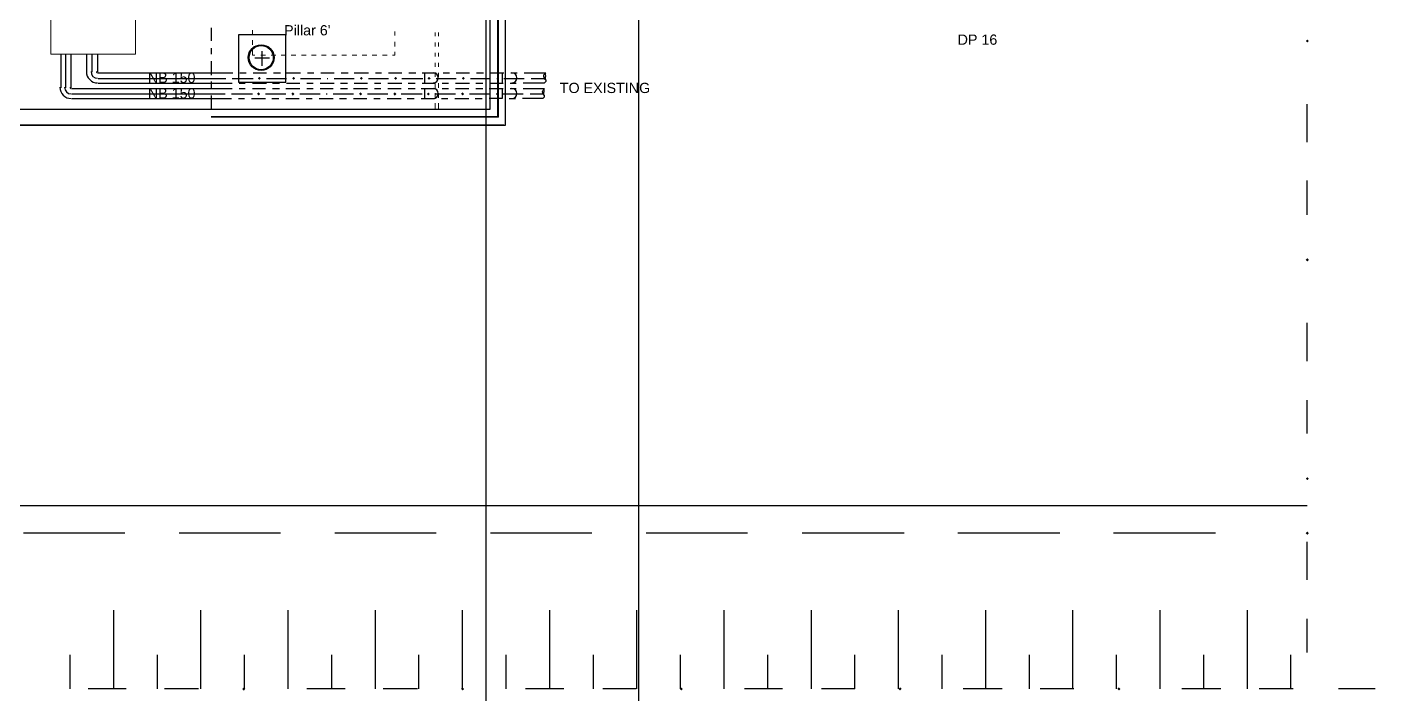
# Model space of a CAD drawing. Header units: millimetres. Extents: x -59 to 47, y 152 to 919.
# Drawn here: x -0.12 to 22.08, y 587.59 to 598.57 of the extents above; entities that cross this region are included whole.
import ezdxf

# ---------------------------------------------------------------- set-up
doc = ezdxf.new("R2010")
doc.units = ezdxf.units.MM
for name, color, linetype in [('PDF_014408$_centre_Pen_No__4', 7, 'Continuous'), ('PDF_014408$_ps_$PIPING$REFRIGERANT$PIPING_Pen_No__4', 7, 'Continuous'), ('PDF_014408$A$roof_Pen_No__4', 7, 'Continuous'), ('PDF_014408$A$walls.inside_Pen_No__4', 7, 'Continuous'), ('PDF_014408$A$walls.outside_Pen_No__4', 7, 'Continuous'), ('PDF_014408$BL', 7, 'Continuous'), ('PDF_014408$EQ', 7, 'Continuous'), ('PDF_014408$PL-STAIR', 7, 'Continuous'), ('PDF_014408$WA-COL', 7, 'Continuous'), ('PDF_014408$WA-EXT', 7, 'Continuous'), ('PDF_Text', 7, 'Continuous')]:
    doc.layers.add(name, color=color, linetype=linetype)
doc.styles.add('PDF ArialMT', font='arial.ttf')

msp = doc.modelspace()

# ---------------------------------------------------------------- hatches: boundary and pattern name
at = {"layer": 'PDF_014408$_centre_Pen_No__4', "transparency": 33554559}
for points in [[(3.71, 597.75), (3.697, 597.737), (3.684, 597.724), (3.697, 597.712), (3.71, 597.699), (3.723, 597.712), (3.736, 597.724), (3.723, 597.737)], [(4.274, 597.75), (4.261, 597.737), (4.249, 597.724), (4.261, 597.712), (4.274, 597.699), (4.287, 597.712), (4.3, 597.724), (4.287, 597.737)], [(5.39, 597.75), (5.377, 597.737), (5.364, 597.724), (5.377, 597.712), (5.39, 597.699), (5.403, 597.712), (5.415, 597.724), (5.403, 597.737)], [(5.954, 597.75), (5.941, 597.737), (5.928, 597.724), (5.941, 597.712), (5.954, 597.699), (5.967, 597.712), (5.98, 597.724), (5.967, 597.737)], [(6.505, 597.75), (6.493, 597.737), (6.48, 597.724), (6.493, 597.712), (6.505, 597.699), (6.518, 597.712), (6.531, 597.724), (6.518, 597.737)], [(7.07, 597.75), (7.057, 597.737), (7.044, 597.724), (7.057, 597.712), (7.07, 597.699), (7.082, 597.712), (7.095, 597.724), (7.082, 597.737)], [(3.697, 597.494), (3.684, 597.481), (3.672, 597.468), (3.684, 597.455), (3.697, 597.442), (3.71, 597.455), (3.723, 597.468), (3.71, 597.481)], [(4.261, 597.494), (4.249, 597.481), (4.236, 597.468), (4.249, 597.455), (4.261, 597.442), (4.274, 597.455), (4.287, 597.468), (4.274, 597.481)], [(5.377, 597.494), (5.364, 597.481), (5.351, 597.468), (5.364, 597.455), (5.377, 597.442), (5.39, 597.455), (5.403, 597.468), (5.39, 597.481)], [(5.941, 597.494), (5.928, 597.481), (5.916, 597.468), (5.928, 597.455), (5.941, 597.442), (5.954, 597.455), (5.967, 597.468), (5.954, 597.481)], [(6.493, 597.494), (6.48, 597.481), (6.467, 597.468), (6.48, 597.455), (6.493, 597.442), (6.505, 597.455), (6.518, 597.468), (6.505, 597.481)], [(7.057, 597.494), (7.044, 597.481), (7.031, 597.468), (7.044, 597.455), (7.057, 597.442), (7.07, 597.455), (7.082, 597.468), (7.07, 597.481)]]:
    msp.add_hatch(color=256, dxfattribs=at).paths.add_polyline_path(points)
at = {"layer": 'PDF_014408$A$walls.outside_Pen_No__4', "transparency": 33554559}
for points in [[(20.969, 598.365), (20.956, 598.353), (20.943, 598.34), (20.956, 598.327), (20.969, 598.314), (20.982, 598.327), (20.994, 598.34), (20.982, 598.353)], [(20.969, 594.762), (20.956, 594.75), (20.943, 594.737), (20.956, 594.724), (20.969, 594.711), (20.982, 594.724), (20.994, 594.737), (20.982, 594.75)], [(20.969, 591.159), (20.956, 591.147), (20.943, 591.134), (20.956, 591.121), (20.969, 591.108), (20.982, 591.121), (20.994, 591.134), (20.982, 591.147)], [(20.969, 590.262), (20.956, 590.249), (20.943, 590.236), (20.956, 590.223), (20.969, 590.211), (20.982, 590.223), (20.994, 590.236), (20.982, 590.249)], [(3.454, 587.697), (3.441, 587.685), (3.428, 587.672), (3.441, 587.659), (3.454, 587.646), (3.467, 587.659), (3.479, 587.672), (3.467, 587.685)], [(7.057, 587.697), (7.044, 587.685), (7.031, 587.672), (7.044, 587.659), (7.057, 587.646), (7.07, 587.659), (7.082, 587.672), (7.07, 587.685)], [(10.66, 587.697), (10.647, 587.685), (10.634, 587.672), (10.647, 587.659), (10.66, 587.646), (10.673, 587.659), (10.685, 587.672), (10.673, 587.685)], [(14.263, 587.697), (14.25, 587.685), (14.237, 587.672), (14.25, 587.659), (14.263, 587.646), (14.276, 587.659), (14.288, 587.672), (14.276, 587.685)], [(17.866, 587.697), (17.853, 587.685), (17.84, 587.672), (17.853, 587.659), (17.866, 587.646), (17.879, 587.659), (17.891, 587.672), (17.879, 587.685)]]:
    msp.add_hatch(color=256, dxfattribs=at).paths.add_polyline_path(points)

# ---------------------------------------------------------------- linework, layer by layer
for p, q in [((7.447, 490.713), (7.447, 822.726)), ((9.959, 470.773), (9.959, 662.318))]:
    msp.add_line(p, q)
at = {"layer": 'PDF_014408$_centre_Pen_No__4', "lineweight": 25}
for points in [[(0.517, 598.122), (0.517, 597.57)], [(0.953, 598.122), (0.953, 597.827)], [(1.056, 597.724), (2.915, 597.724), (3.159, 597.724)], [(3.261, 597.724), (3.608, 597.724)], [(3.826, 597.724), (4.159, 597.724)], [(4.39, 597.724), (4.723, 597.724)], [(4.826, 597.724), (4.838, 597.724)], [(4.941, 597.724), (5.274, 597.724)], [(5.505, 597.724), (5.839, 597.724)], [(6.057, 597.724), (6.403, 597.724)], [(6.621, 597.724), (6.954, 597.724)], [(7.185, 597.724), (7.518, 597.724)], [(7.621, 597.724), (7.634, 597.724)], [(7.736, 597.724), (8.07, 597.724)], [(8.185, 597.724), (8.429, 597.724)], [(0.62, 597.468), (2.915, 597.468), (3.146, 597.468)], [(3.249, 597.468), (3.595, 597.468)], [(3.813, 597.468), (4.146, 597.468)], [(4.377, 597.468), (4.71, 597.468)], [(4.813, 597.468), (4.826, 597.468)], [(4.928, 597.468), (5.262, 597.468)], [(5.492, 597.468), (5.826, 597.468)], [(6.044, 597.468), (6.39, 597.468)], [(6.608, 597.468), (6.941, 597.468)], [(7.172, 597.468), (7.505, 597.468)], [(7.608, 597.468), (7.621, 597.468)], [(7.723, 597.468), (8.057, 597.468)], [(8.172, 597.468), (8.403, 597.468)]]:
    msp.add_lwpolyline(points, dxfattribs=at)
for centre in [(1.047, 597.835), (0.611, 597.578)]:
    msp.add_arc(centre, 0.109, 180, 270, dxfattribs=at)
at = {"layer": 'PDF_014408$_ps_$PIPING$REFRIGERANT$PIPING_Pen_No__4', "lineweight": 25}
for points in [[(0.44, 598.122), (0.44, 597.57)], [(0.607, 598.122), (0.607, 597.57)], [(0.864, 598.122), (0.864, 597.827)], [(1.043, 598.122), (1.043, 597.827)], [(1.056, 597.814), (2.915, 597.814), (3.274, 597.814)], [(3.39, 597.814), (3.492, 597.814)], [(3.608, 597.814), (3.826, 597.814)], [(3.941, 597.814), (4.056, 597.814)], [(4.159, 597.814), (4.39, 597.814)], [(4.505, 597.814), (4.608, 597.814)], [(4.723, 597.814), (4.941, 597.814)], [(5.056, 597.814), (5.172, 597.814)], [(5.274, 597.814), (5.505, 597.814)], [(5.621, 597.814), (5.723, 597.814)], [(5.839, 597.814), (6.057, 597.814)], [(6.172, 597.814), (6.287, 597.814)], [(6.39, 597.814), (6.621, 597.814)], [(6.428, 597.814), (6.428, 597.647)], [(6.736, 597.814), (6.839, 597.814)], [(6.954, 597.814), (7.172, 597.814)], [(7.288, 597.814), (7.403, 597.814)], [(7.505, 597.814), (7.736, 597.814)], [(7.711, 597.814), (7.711, 597.647)], [(7.852, 597.814), (7.954, 597.814)], [(8.07, 597.814), (8.429, 597.814), (8.39, 597.776), (8.39, 597.763), (8.403, 597.724), (8.429, 597.699), (8.429, 597.673), (8.403, 597.647), (8.057, 597.647)], [(0.62, 597.558), (2.915, 597.558), (3.261, 597.558)], [(1.056, 597.647), (2.915, 597.647), (3.261, 597.647)], [(3.377, 597.647), (3.479, 597.647)], [(3.377, 597.558), (3.479, 597.558)], [(3.595, 597.647), (3.826, 597.647)], [(3.595, 597.558), (3.813, 597.558)], [(3.928, 597.647), (4.044, 597.647)], [(3.928, 597.558), (4.044, 597.558)], [(4.146, 597.558), (4.377, 597.558)], [(4.159, 597.647), (4.377, 597.647)], [(4.492, 597.647), (4.595, 597.647)], [(4.492, 597.558), (4.595, 597.558)], [(4.71, 597.647), (4.941, 597.647)], [(4.71, 597.558), (4.928, 597.558)], [(5.044, 597.647), (5.159, 597.647)], [(5.044, 597.558), (5.159, 597.558)], [(5.262, 597.558), (5.492, 597.558)], [(5.274, 597.647), (5.492, 597.647)], [(5.608, 597.647), (5.71, 597.647)], [(5.608, 597.558), (5.71, 597.558)], [(5.826, 597.647), (6.057, 597.647)], [(5.826, 597.558), (6.044, 597.558)], [(6.159, 597.647), (6.275, 597.647)], [(6.159, 597.558), (6.275, 597.558)], [(6.377, 597.558), (6.608, 597.558)], [(6.39, 597.647), (6.608, 597.647)], [(6.428, 597.558), (6.428, 597.391)], [(6.723, 597.647), (6.826, 597.647)], [(6.723, 597.558), (6.826, 597.558)], [(6.941, 597.647), (7.172, 597.647)], [(6.941, 597.558), (7.159, 597.558)], [(7.275, 597.647), (7.39, 597.647)], [(7.275, 597.558), (7.39, 597.558)], [(7.711, 597.558), (7.711, 597.391), (7.493, 597.391)], [(7.493, 597.558), (7.723, 597.558)], [(7.505, 597.647), (7.723, 597.647)], [(7.839, 597.647), (7.941, 597.647)], [(7.839, 597.558), (7.941, 597.558)], [(8.057, 597.558), (8.403, 597.558), (8.377, 597.519), (8.365, 597.506), (8.377, 597.468), (8.403, 597.442), (8.403, 597.417), (8.377, 597.391), (8.044, 597.391)], [(0.62, 597.391), (2.915, 597.391), (3.249, 597.391)], [(3.364, 597.391), (3.467, 597.391)], [(3.582, 597.391), (3.813, 597.391)], [(3.915, 597.391), (4.031, 597.391)], [(4.146, 597.391), (4.364, 597.391)], [(4.479, 597.391), (4.582, 597.391)], [(4.697, 597.391), (4.928, 597.391)], [(5.031, 597.391), (5.146, 597.391)], [(5.262, 597.391), (5.48, 597.391)], [(5.595, 597.391), (5.698, 597.391)], [(5.813, 597.391), (6.044, 597.391)], [(6.146, 597.391), (6.262, 597.391)], [(6.377, 597.391), (6.595, 597.391)], [(6.711, 597.391), (6.813, 597.391)], [(6.928, 597.391), (7.159, 597.391)], [(7.262, 597.391), (7.377, 597.391)], [(7.826, 597.391), (7.929, 597.391)]]:
    msp.add_lwpolyline(points, dxfattribs=at)
for centre, radius, start, end in [((1.047, 597.835), 0.186, 180, 270), ((1.047, 597.835), 0.0192, 179.9999, 270.0001), ((6.574, 597.732), 0.0833, 270, 90), ((7.869, 597.732), 0.0833, 270, 90), ((8.343, 597.771), 0.0833, 320.0702, 31.7449), ((0.611, 597.578), 0.186, 180, 270), ((0.611, 597.578), 0.0192, 179.9999, 270.0001), ((6.574, 597.476), 0.0833, 270, 90), ((7.869, 597.476), 0.0833, 270, 90), ((8.318, 597.514), 0.0833, 320.0702, 31.7449)]:
    msp.add_arc(centre, radius, start, end, dxfattribs=at)
at = {"layer": 'PDF_014408$A$roof_Pen_No__4', "lineweight": 25}
for points in [[(1.312, 587.672), (1.312, 588.967)], [(2.748, 587.672), (2.748, 588.967)], [(4.185, 587.672), (4.185, 588.967)], [(5.621, 587.672), (5.621, 588.967)], [(7.057, 587.672), (7.057, 588.967)], [(8.493, 587.672), (8.493, 588.967)], [(9.929, 587.672), (9.929, 588.967)], [(11.365, 587.672), (11.365, 588.967)], [(12.801, 587.672), (12.801, 588.967)], [(14.237, 587.672), (14.237, 588.967)], [(15.673, 587.672), (15.673, 588.967)], [(17.109, 587.672), (17.109, 588.967)], [(18.545, 587.672), (18.545, 588.967)], [(19.982, 587.672), (19.982, 588.967)], [(0.594, 587.672), (0.594, 588.236)], [(2.03, 587.672), (2.03, 588.236)], [(3.467, 587.672), (3.467, 588.236)], [(4.903, 587.672), (4.903, 588.236)], [(6.339, 587.672), (6.339, 588.236)], [(7.775, 587.672), (7.775, 588.236)], [(9.211, 587.672), (9.211, 588.236)], [(10.647, 587.672), (10.647, 588.236)], [(12.083, 587.672), (12.083, 588.236)], [(13.519, 587.672), (13.519, 588.236)], [(14.955, 587.672), (14.955, 588.236)], [(16.391, 587.672), (16.391, 588.236)], [(17.827, 587.672), (17.827, 588.236)], [(19.263, 587.672), (19.263, 588.236)], [(20.7, 587.672), (20.7, 588.236)]]:
    msp.add_lwpolyline(points, dxfattribs=at)
at = {"layer": 'PDF_014408$A$walls.inside_Pen_No__4', "lineweight": 25}
msp.add_lwpolyline([(7.505, 604.7), (7.505, 597.276)], dxfattribs=at)
at = {"layer": 'PDF_014408$A$walls.outside_Pen_No__4', "lineweight": 25}
for points in [[(20.969, 596.673), (20.969, 597.301)], [(20.969, 595.48), (20.969, 596.045)], [(20.969, 593.07), (20.969, 593.698)], [(20.969, 591.877), (20.969, 592.429)], [(20.969, 590.685), (-16.523, 590.685)], [(1.492, 590.236), (-0.175, 590.236)], [(4.056, 590.236), (2.389, 590.236)], [(6.621, 590.236), (4.954, 590.236)], [(9.185, 590.236), (7.518, 590.236)], [(11.75, 590.236), (10.083, 590.236)], [(14.327, 590.236), (12.647, 590.236)], [(16.891, 590.236), (15.212, 590.236)], [(19.456, 590.236), (17.776, 590.236)], [(20.969, 589.467), (20.969, 590.095)], [(20.969, 588.274), (20.969, 588.826)], [(1.518, 587.672), (0.889, 587.672)], [(2.71, 587.672), (2.146, 587.672)], [(5.121, 587.672), (4.492, 587.672)], [(6.313, 587.672), (5.749, 587.672)], [(8.724, 587.672), (8.095, 587.672)], [(9.916, 587.672), (9.365, 587.672)], [(12.327, 587.672), (11.698, 587.672)], [(13.519, 587.672), (12.968, 587.672)], [(15.943, 587.672), (15.301, 587.672)], [(17.122, 587.672), (16.571, 587.672)], [(19.546, 587.672), (18.904, 587.672)], [(20.738, 587.672), (20.174, 587.672)], [(22.084, 587.672), (21.482, 587.672)]]:
    msp.add_lwpolyline(points, dxfattribs=at)
at = {"layer": 'PDF_014408$BL', "lineweight": 9}
for points in [[(7.647, 604.828), (7.647, 597.083), (2.915, 597.083)], [(7.634, 604.815), (7.634, 597.096), (2.915, 597.096)]]:
    msp.add_lwpolyline(points, dxfattribs=at)
at = {"layer": 'PDF_014408$EQ', "lineweight": 9}
msp.add_lwpolyline([(0.274, 602.199), (1.671, 602.199), (1.671, 598.122), (0.274, 598.122)], close=True, dxfattribs=at)
at = {"layer": 'PDF_014408$PL-STAIR', "lineweight": 9}
for points in [[(3.595, 598.519), (3.595, 598.442)], [(3.595, 598.353), (3.595, 598.276)], [(5.941, 598.494), (5.941, 598.43)], [(6.608, 598.417), (6.608, 598.481)], [(6.659, 598.417), (6.659, 598.481)], [(3.633, 598.109), (3.595, 598.109), (3.595, 598.186)], [(5.941, 598.16), (5.941, 598.109), (5.903, 598.109)], [(5.941, 598.327), (5.941, 598.25)], [(6.608, 598.25), (6.608, 598.314)], [(6.608, 598.083), (6.608, 598.147)], [(6.659, 598.25), (6.659, 598.314)], [(6.659, 598.083), (6.659, 598.147)], [(3.595, 598.109), (3.595, 598.109)], [(3.813, 598.109), (3.736, 598.109)], [(3.979, 598.109), (3.902, 598.109)], [(4.146, 598.109), (4.069, 598.109)], [(4.313, 598.109), (4.236, 598.109)], [(4.479, 598.109), (4.403, 598.109)], [(4.646, 598.109), (4.569, 598.109)], [(4.813, 598.109), (4.736, 598.109)], [(4.98, 598.109), (4.903, 598.109)], [(5.146, 598.109), (5.069, 598.109)], [(5.313, 598.109), (5.236, 598.109)], [(5.48, 598.109), (5.403, 598.109)], [(5.646, 598.109), (5.569, 598.109)], [(5.813, 598.109), (5.736, 598.109)], [(5.941, 598.109), (5.941, 598.109)], [(6.608, 597.917), (6.608, 597.981)], [(6.659, 597.917), (6.659, 597.981)], [(6.608, 597.75), (6.608, 597.814)], [(6.659, 597.75), (6.659, 597.814)], [(6.608, 597.57), (6.608, 597.647)], [(6.608, 597.404), (6.608, 597.481)], [(6.659, 597.57), (6.659, 597.647)], [(6.659, 597.404), (6.659, 597.481)], [(6.608, 597.211), (6.608, 597.314)], [(6.659, 597.211), (6.659, 597.314)]]:
    msp.add_lwpolyline(points, dxfattribs=at)
at = {"layer": 'PDF_014408$WA-COL', "lineweight": 25}
msp.add_lwpolyline([(3.364, 597.66), (4.146, 597.66), (4.146, 598.442), (3.364, 598.442)], close=True, dxfattribs=at)
for points in [[(3.749, 598.173), (3.749, 597.93)], [(3.877, 598.058), (3.633, 598.058)]]:
    msp.add_lwpolyline(points, dxfattribs=at)
for radius in [0.212, 0.199]:
    msp.add_circle((3.74, 598.066), radius, dxfattribs=at)
at = {"layer": 'PDF_014408$WA-EXT', "lineweight": 25}
for points in [[(6.659, 604.956), (6.659, 604.7), (7.505, 604.7), (7.505, 597.211), (2.954, 597.211), (-5.035, 597.211), (-5.035, 604.7), (2.954, 604.7), (5.236, 604.7), (5.236, 604.956), (-5.035, 604.956), (-5.291, 604.956), (-5.291, 596.955), (7.762, 596.955), (7.762, 604.956), (6.659, 604.956), (6.659, 604.828)], [(2.915, 598.558), (2.915, 598.34)], [(2.915, 598.224), (2.915, 598.122)], [(2.915, 598.006), (2.915, 597.776)], [(2.915, 597.673), (2.915, 597.558)], [(2.915, 597.442), (2.915, 597.211)], [(7.736, 596.955), (-5.291, 596.955)]]:
    msp.add_lwpolyline(points, dxfattribs=at)

# ---------------------------------------------------------------- texts
at = {"layer": 'PDF_Text', "char_height": 0.1683, "attachment_point": 4, "style": 'PDF ArialMT'}
for s, insert in [("Pillar 6'", (4.118, 598.515)), ('DP 16', (15.21, 598.361)), ('NB 150', (1.874, 597.733)), ('NB 150', (1.874, 597.476)), ('TO EXISTING', (8.658, 597.566))]:
    msp.add_mtext(s, dxfattribs=dict(at, insert=insert))

doc.saveas('drawing.dxf')
